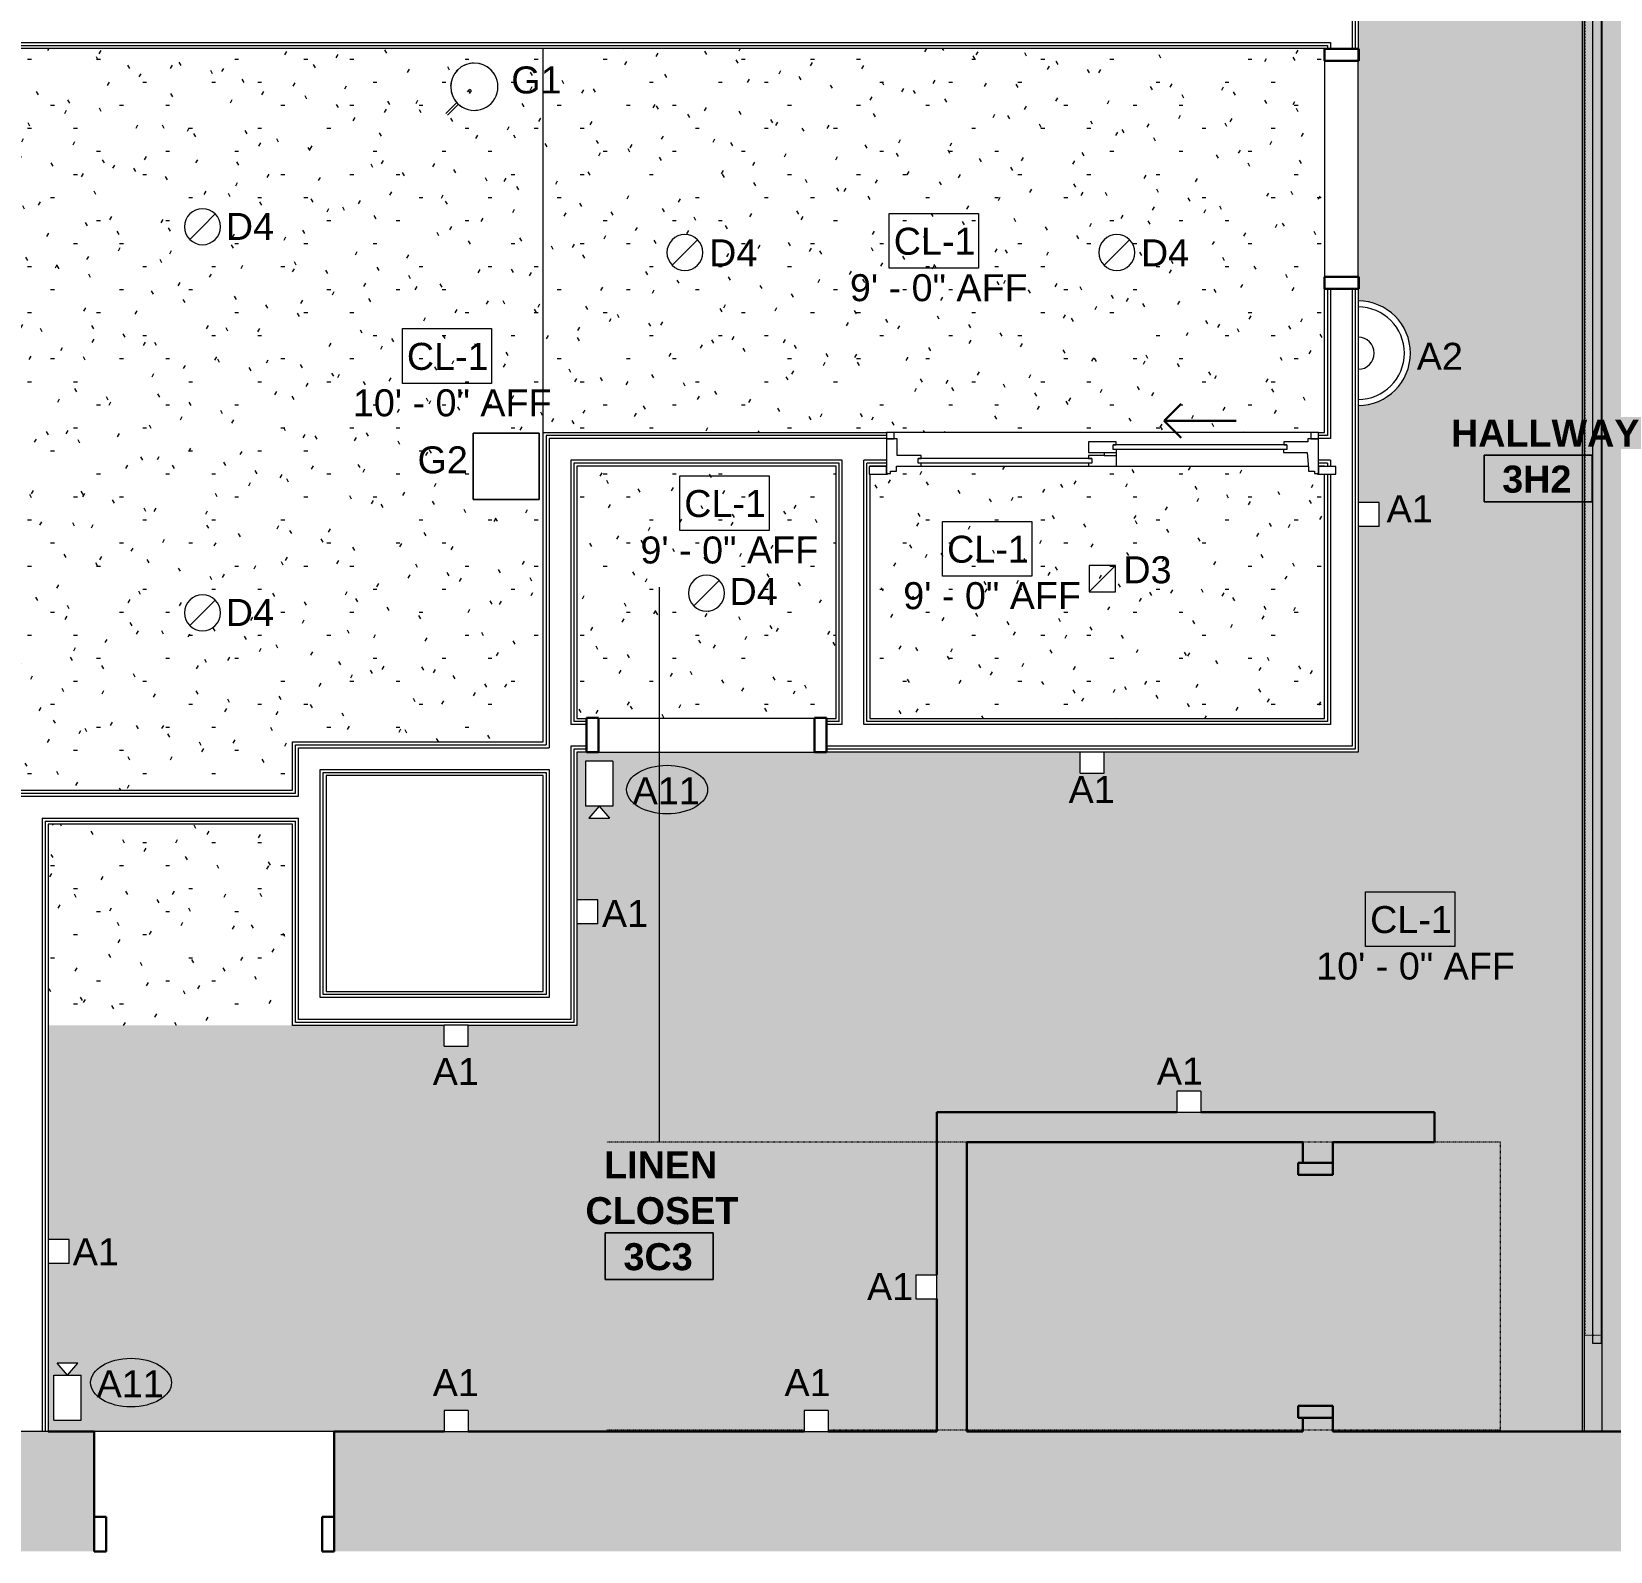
# Model space of a CAD drawing. Header units: inches. Extents: x -1176 to 1329, y -2524 to 978.
# Drawn here: x -871 to -607.8, y 16.3 to 269.6 of the extents above; entities that cross this region are included whole.
import ezdxf

# ---------------------------------------------------------------- set-up
doc = ezdxf.new("R2010")
doc.units = ezdxf.units.IN
doc.header["$MEASUREMENT"] = 0
doc.linetypes.add('Dash', pattern=[0.25, 0.125, -0.125])
doc.linetypes.add('Overhead 1_16_', pattern=[0.101562, 0.0625, -0.039062])
for name, color, linetype, lineweight in [('A-AREA-IDEN', 2, 'Continuous', 9), ('A-CLNG', 13, 'Continuous', 18), ('A-CLNG-IDEN', 151, 'Continuous', 9), ('A-CLNG-PATT', 13, 'Continuous', 18), ('A-DETL-GENF', 92, 'Continuous', 9), ('A-DOOR', 31, 'Continuous', 18), ('A-DOOR-FRAM', 31, 'Continuous', 30), ('A-DOOR-GLAZ', 31, 'Continuous', 9), ('A-DOOR-OPNG', 31, 'Continuous', 30), ('A-WALL', 113, 'Continuous', 18), ('A-WALL-PATT', 111, 'Continuous', 18), ('E-LITE-EQPM', 33, 'Continuous', 9), ('E-LITE-EQPM-HDLN', 30, 'Dash', 9), ('E-LITE-EQPM-IDEN', 33, 'Continuous', 9), ('I-WALL', 2, 'Continuous', 18), ('Q-SPCQ', 91, 'Continuous', 9), ('Q-SPCQ-IDEN', 132, 'Continuous', 9), ('S-STRS-MBND', 31, 'Continuous', 18)]:
    doc.layers.add(name, color=color, linetype=linetype, lineweight=lineweight)
doc.styles.add('Arial', font='arial.ttf', dxfattribs={"height": 4.5})
doc.styles.add('Swis721 Lt BT', font='swissl.ttf', dxfattribs={"height": 4.5})
doc.styles.add('Swis721 Lt BT_B', font='', dxfattribs={"height": 4.5})
doc.styles.get('Swis721 Lt BT_B').set_extended_font_data('Swis721 Lt BT', bold=True)
pattern_1 = [(0, (0, 0), (15.36, 3.84), [0.634, -10.886, 0.634, -10.886, -61.44]), (0, (0, 0), (15.36, 3.84), [-23.04, 0.634, -22.406, 0.634, -10.886, -26.88]), (0, (0, 0), (15.36, 3.84), [-57.6, 0.634, -7.046, 0.634, -18.566]), (120, (5.76, 1.92), (-11.005538, 11.38215), [0.634, -10.886, 0.634, -10.886, -61.44]), (120, (5.76, 1.92), (-11.005538, 11.38215), [-23.04, 0.634, -22.406, 0.634, -10.886, -26.88]), (120, (5.76, 1.92), (-11.005538, 11.38215), [-57.6, 0.634, -7.046, 0.634, -18.566]), (240, (7.68, 9.6), (-4.354462, -15.22215), [0.634, -10.886, 0.634, -10.886, -61.44]), (240, (7.68, 9.6), (-4.354462, -15.22215), [-23.04, 0.634, -22.406, 0.634, -10.886, -26.88]), (240, (7.68, 9.6), (-4.354462, -15.22215), [-57.6, 0.634, -7.046, 0.634, -18.566])]

# ---------------------------------------------------------------- blocks, each defined once
blk = doc.blocks.new('Single Flush - D13 3_ X 8_-8259286-3rd Floor RCP')
at = {"layer": 'A-DOOR-FRAM'}
for p, q in [((-20, -4.25), (-20, -10)), ((-20, -4.25), (-18, -4.25)), ((-18, -4.25), (-18, -10)), ((18.000004, -4.25), (18.000004, -10)), ((18.000004, -4.25), (20.000004, -4.25)), ((20.000004, -4.25), (20.000004, -10)), ((-20, -10), (-18, -10)), ((18.000004, -10), (20.000004, -10))]:
    blk.add_line(p, q, dxfattribs=at)
blk = doc.blocks.new('Single Flush - D2 3_2_5_ X 8_-8208712-3rd Floor RCP')
at = {"layer": 'A-DOOR-FRAM', "color": 8}
for p, q in [((-21.25, -3.25), (-21.25, 2.5)), ((-21.25, 2.5), (-19.25, 2.5)), ((-19.25, -3.25), (-19.25, 2.5)), ((19.250004, -3.25), (19.250004, 2.5)), ((19.250004, 2.5), (21.250004, 2.5)), ((21.250004, -3.25), (21.250004, 2.5)), ((-21.25, -3.25), (-19.25, -3.25)), ((19.250004, -3.25), (21.250004, -3.25))]:
    blk.add_line(p, q, dxfattribs=at)
blk = doc.blocks.new('Single Flush - D1 3_ X 8_-8249534-3rd Floor RCP')
at = {"layer": 'A-DOOR-FRAM'}
for p, q in [((-20, -2.9375), (-20, 2.8125)), ((-20, 2.8125), (-18, 2.8125)), ((-18, -2.9375), (-18, 2.8125)), ((18.000004, -2.9375), (18.000004, 2.8125)), ((18.000004, 2.8125), (20.000004, 2.8125)), ((20.000004, -2.9375), (20.000004, 2.8125)), ((-20, -2.9375), (-18, -2.9375)), ((18.000004, -2.9375), (20.000004, -2.9375))]:
    blk.add_line(p, q, dxfattribs=at)
blk = doc.blocks.new('Door-Sliding-JELD-WEN-2_Panel-Stationary_Active-Wide_Stile-EpicVue - D6 6_ X 8_-8222146-3rd Floor RCP')
at = {"layer": 'A-DETL-GENF'}
for p, q in [((-35.86, 4.12), (-38.91, 4.12)), ((-38.91, 4.12), (-38.91, 2.86)), ((-38.91, 2.86), (-36, 2.86)), ((-36, 2.86), (-36, 4.04)), ((-36, 4.04), (-35.86, 4.04)), ((-35.34, 4.01), (-36, 4.01)), ((-36, 4.01), (-36, -1.74)), ((-35.86, 4.04), (-35.86, 4.12)), ((-35.34, 3.61), (-35.34, 4.01)), ((-34.34, 3.61), (-35.34, 3.61)), ((-34.34, 3.12), (-34.34, 3.61)), ((-34.11, 0.52), (-34.34, 3.12)), ((2.32, 2.8), (-2.37, 2.8)), ((-2.37, 2.8), (-2.37, 0.96)), ((2.32, 2.29), (2.32, 2.8)), ((30.2, 2.8), (30.2, 2.29)), ((34.33, 2.8), (30.2, 2.8)), ((35.34, 3.61), (34.33, 3.61)), ((34.33, 3.61), (34.33, 2.8)), ((36, 4.01), (35.34, 4.01)), ((35.34, 4.01), (35.34, 3.61)), ((35.86, 4.12), (35.86, 4.04)), ((38.91, 4.12), (35.86, 4.12)), ((35.86, 4.04), (36, 4.04)), ((36, 4.04), (36, 2.86)), ((36, -1.74), (36, 4.01)), ((36, 2.86), (38.91, 2.86)), ((38.91, 2.86), (38.91, 4.12)), ((-30.21, 0.52), (-34.11, 0.52)), ((-30.75, -0.74), (-30.75, 0.01)), ((-30.75, 0.01), (-30.21, 0.01)), ((-30.21, 0.01), (-30.21, 0.52)), ((-2.37, 0.96), (-2.32, 0.96)), ((-0.28, 1.01), (-2.32, 1.01)), ((-2.32, 1.01), (-2.32, 0.96)), ((-2.32, 0.96), (-2.32, 0.01)), ((-0.28, 0.52), (-2.32, 0.52)), ((-2.32, 0.01), (-1.78, 0.01)), ((-1.78, 0.01), (-1.78, -0.74)), ((-0.28, 0.52), (-0.28, 1.01)), ((-0.28, 1.01), (2.31, 1.01)), ((2.31, 0.52), (-0.28, 0.52)), ((1.78, 1.54), (1.78, 2.29)), ((1.78, 2.29), (2.32, 2.29)), ((2.31, 1.54), (1.78, 1.54)), ((2.31, 1.01), (2.31, 1.54)), ((2.31, -1.27), (2.31, 0.52)), ((30.2, 2.29), (30.75, 2.29)), ((30.75, 1.54), (30.21, 1.54)), ((30.21, 1.54), (30.21, 1.01)), ((30.21, 1.01), (34.25, 1.01)), ((30.75, 2.29), (30.75, 1.54)), ((34.25, 1.01), (34.25, -1.74)), ((-36, -1.74), (-34.25, -1.74)), ((-34.25, -1.74), (-34.25, -1.27)), ((-34.25, -1.27), (-30.22, -1.27)), ((-30.22, -0.74), (-30.75, -0.74)), ((-30.22, -1.27), (-30.22, -0.74)), ((-1.78, -0.74), (-2.31, -0.74)), ((-2.31, -0.74), (-2.31, -1.27)), ((-2.31, -1.27), (2.31, -1.27)), ((34.25, -1.74), (36, -1.74))]:
    blk.add_line(p, q, dxfattribs=at)
at = {"layer": 'A-DOOR-FRAM', "lineweight": 9}
for p, q in [((-34.75, -1.74), (-36, -1.74)), ((-36, -1.74), (-36, -2.81)), ((-34.75, -2.81), (-34.75, -1.74)), ((34.75, -1.74), (34.75, -2.81)), ((36, -1.74), (34.75, -1.74)), ((36, -2.81), (36, -1.74)), ((-36, -2.81), (-34.75, -2.81)), ((34.75, -2.81), (36, -2.81))]:
    blk.add_line(p, q, dxfattribs=at)
at = {"layer": 'A-DOOR-GLAZ'}
for p, q in [((-30.75, 0.01), (-1.78, 0.01)), ((1.78, 2.29), (30.75, 2.29)), ((1.78, 1.54), (30.75, 1.54)), ((-30.75, -0.74), (-1.78, -0.74))]:
    blk.add_line(p, q, dxfattribs=at)
at = {"layer": 'A-DOOR-OPNG'}
for p, q in [((-13.1, -1.92), (-10.27, -4.75)), ((-10.27, -4.75), (-22.27, -4.75)), ((-13.1, -7.58), (-10.27, -4.75))]:
    blk.add_line(p, q, dxfattribs=at)
blk = doc.blocks.new('Sconce Light - Uplight - LIGHT W ROOM NUMBER-7126174-3rd Floor RCP')
at = {"layer": 'E-LITE-EQPM'}
blk.add_line((-8.71, 2.81), (8.71, 2.81), dxfattribs=at)
for radius, start in [(8.71, 360), (7.71, 0), (2.68, 0)]:
    blk.add_arc((0, 2.81), radius, start, 180, dxfattribs=at)
blk = doc.blocks.new('Lighting-Linear-Cove-Cooper-Ametrix-LC32-LED1 - Lighting-Linear-Cove-Cooper-Ametrix-LC32-LED 50_ 3_-7125023-3rd Floor RCP')
at = {"layer": 'E-LITE-EQPM'}
for p, q in [((-301.5, 0.16), (301.5, 0.16)), ((301.5, 0.16), (301.5, -1.37)), ((301.5, -1.37), (-301.5, -1.37))]:
    blk.add_line(p, q, dxfattribs=at)
at = {"layer": 'E-LITE-EQPM-HDLN'}
for p, q in [((300.21, 1.37), (-300.21, 1.37)), ((300.21, -1.37), (300.21, 1.37))]:
    blk.add_line(p, q, dxfattribs=at)
blk = doc.blocks.new('Sconce Light - Sphere - 100W - 277V-7960169-3rd Floor RCP')
at = {"layer": 'E-LITE-EQPM'}
for p, q in [((0, 6.3125), (-2, 6.3125)), ((-2, 6.3125), (-2, 2.8125)), ((2, 6.3125), (0, 6.3125)), ((2, 6.3125), (2, 2.8125)), ((-2, 2.8125), (0, 2.8125)), ((0, 2.8125), (2, 2.8125))]:
    blk.add_line(p, q, dxfattribs=at)
blk = doc.blocks.new('Sconce Light - Sphere - 100W - 277V-7960180-3rd Floor RCP')
at = {"layer": 'E-LITE-EQPM'}
for p, q in [((0, 6), (-2, 6)), ((-2, 6), (-2, 2.5)), ((2, 6), (0, 6)), ((2, 6), (2, 2.5)), ((-2, 2.5), (0, 2.5)), ((0, 2.5), (2, 2.5))]:
    blk.add_line(p, q, dxfattribs=at)
blk = doc.blocks.new('Sconce Light - Sphere - 100W - 277V-7960174-3rd Floor RCP')
at = {"layer": 'E-LITE-EQPM'}
for p, q in [((0, 13.5), (-2, 13.5)), ((-2, 13.5), (-2, 10)), ((2, 13.5), (0, 13.5)), ((2, 13.5), (2, 10)), ((-2, 10), (0, 10)), ((0, 10), (2, 10))]:
    blk.add_line(p, q, dxfattribs=at)
blk = doc.blocks.new('Lighting_Pendants_Elesi-Luce_Quid_02820 - Quid_02820-7182509-3rd Floor RCP')
at = {"layer": 'A-DETL-GENF'}
for p, q in [((5.51, 5.51), (-5.51, 5.51)), ((-5.51, 5.51), (-5.51, -5.51)), ((-5.51, -5.51), (-5.51, 5.51)), ((-5.51, 5.51), (5.51, 5.51)), ((5.51, -5.51), (5.51, 5.51)), ((5.51, 5.51), (5.51, -5.51)), ((-5.51, -5.51), (5.51, -5.51)), ((5.51, -5.51), (-5.51, -5.51))]:
    blk.add_line(p, q, dxfattribs=at)
blk = doc.blocks.new('L-Recessed Square Downlight - 4_-4552743-3rd Floor RCP')
at = {"layer": 'E-LITE-EQPM'}
for p, q in [((-2.1875, -2.1875), (-2.1875, 2.1875)), ((-2.1875, 2.1875), (2.1875, 2.1875)), ((-2.1875, 2.1875), (2.1875, -2.1875)), ((2.1875, 2.1875), (2.1875, -2.1875)), ((2.1875, -2.1875), (-2.1875, -2.1875))]:
    blk.add_line(p, q, dxfattribs=at)
blk = doc.blocks.new('L-Recessed Circular - Downlight - 6_-7313291-3rd Floor RCP')
at = {"layer": 'E-LITE-EQPM'}
for q in [(-2.12, -2.12), (2.12, 2.12)]:
    blk.add_line((0, 0), q, dxfattribs=at)
for start, end in [(360, 180), (180, 360)]:
    blk.add_arc((0, 0), 3, start, end, dxfattribs=at)
blk = doc.blocks.new('Lighting_Outside_Platek_flamingo-floor - 3050316_9W_LED_3000K_H1900mm_Floor-6784958-3rd Floor RCP')
at = {"layer": 'E-LITE-EQPM'}
for p, q in [((10, 0.18), (10.41, 0.18)), ((12.93, 0.18), (15.52, 0.18)), ((10.41, -0.21), (10, -0.21)), ((15.52, -0.21), (12.92, -0.21))]:
    blk.add_line(p, q, dxfattribs=at)
for centre, radius, start, end in [((9.02, 0), 3.94, 0, 180), ((9.02, -0.01), 3.94, 127.822, 131.3135), ((9.02, -0.01), 3.94, 108.8033, 111.9844), ((9.02, -0.01), 3.94, 68.0156, 71.1967), ((9.02, -0.01), 3.94, 48.6865, 52.178), ((9.02, 0), 3.94, 180, 0), ((9.02, -0.01), 3.94, 168.0937, 173.161), ((10, -0.01), 0.197, 0, 180), ((9.02, -0.01), 3.94, 6.839, 11.9063), ((9.02, -0.01), 3.94, 186.4519, 192.1397), ((9.02, -0.01), 3.94, 208.3017, 212.7015), ((10, -0.01), 0.197, 180, 360), ((9.02, -0.01), 3.94, 327.2985, 331.6983), ((9.02, -0.01), 3.94, 347.8603, 353.5481), ((9.02, -0.01), 3.94, 227.2675, 234.5311), ((9.02, -0.01), 3.94, 245.2753, 252.8493), ((9.02, -0.01), 3.94, 265.6002, 270), ((9.02, -0.01), 3.94, 270, 274.3998), ((9.02, -0.01), 3.94, 287.1507, 294.7247), ((9.02, -0.01), 3.94, 305.4689, 312.7325)]:
    blk.add_arc(centre, radius, start, end, dxfattribs=at)
blk = doc.blocks.new('Single Flush - D2 3_ X 8_-8252906-3rd Floor RCP')
at = {"layer": 'A-DOOR-FRAM'}
for p, q in [((-20, -2.9375), (-20, 2.8125)), ((-20, 2.8125), (-18, 2.8125)), ((-18, -2.9375), (-18, 2.8125)), ((18.000004, -2.9375), (18.000004, 2.8125)), ((18.000004, 2.8125), (20.000004, 2.8125)), ((20.000004, -2.9375), (20.000004, 2.8125)), ((-20, -2.9375), (-18, -2.9375)), ((18.000004, -2.9375), (20.000004, -2.9375))]:
    blk.add_line(p, q, dxfattribs=at)
blk = doc.blocks.new('Security_Camera_-_Dome_6414 - 8_-0_ AFF-7476807-3rd Floor RCP')
at = {"layer": 'Q-SPCQ'}
for p, q in [((-2.27, 3.14), (2.27, 3.14)), ((-2.27, -4.36), (-2.27, 3.14)), ((1.71, 5.14), (-1.71, 5.14)), ((0, 3.14), (-1.71, 5.14)), ((0, 3.14), (1.71, 5.14)), ((2.27, -4.36), (2.27, 3.14)), ((-2.27, -4.36), (2.27, -4.36))]:
    blk.add_line(p, q, dxfattribs=at)
blk = doc.blocks.new('Appliance_Specialty Equipment Tag - Standard-3515593-3rd Floor RCP')
at = {"layer": 'Q-SPCQ-IDEN'}
blk.add_ellipse((-0.0499, 0.0037), major_axis=(-0.1406, 0), ratio=0.600473, dxfattribs=at)
blk = doc.blocks.new('Room Tag - Room Name and Number-3379422-3rd Floor RCP')
at = {"layer": 'A-AREA-IDEN'}
for p, q in [((-0.1881, -0.1636), (-0.1881, -0.0018)), ((-0.1881, -0.0018), (0.1869, -0.0018)), ((0.1869, -0.0018), (-0.1881, -0.0018)), ((-0.1881, -0.0018), (-0.1881, -0.1636)), ((0.1869, -0.0018), (0.1869, -0.1636)), ((0.1869, -0.1636), (0.1869, -0.0018)), ((0.1869, -0.1636), (-0.1881, -0.1636)), ((-0.1881, -0.1636), (0.1869, -0.1636))]:
    blk.add_line(p, q, dxfattribs=at)

msp = doc.modelspace()

# ---------------------------------------------------------------- hatches: boundary and pattern name
at = {"layer": 'A-CLNG-PATT'}
h = msp.add_hatch(dxfattribs=at)
h.set_pattern_fill('FP_1', color=256, style=0, pattern_type=2)
h.set_pattern_definition(pattern_1)
h.paths.add_polyline_path([(-601.07, 36.25), (-601.07, 44.47), (-590.07, 44.47), (-590.07, 96.52), (-593.57, 96.52), (-593.57, 100.52), (-590.07, 100.52), (-590.07, 156.52), (-593.57, 156.52), (-593.57, 160.52), (-590.07, 160.52), (-590.07, 216.52), (-593.57, 216.52), (-593.57, 220.52), (-590.07, 220.52), (-590.07, 250.97), (-592.01, 251.18), (-593.85, 251.83), (-595.5, 252.87), (-596.88, 254.24), (-597.92, 255.9), (-598.56, 257.74), (-598.78, 259.67), (-598.56, 261.61), (-597.92, 263.45), (-596.88, 265.1), (-595.5, 266.48), (-593.85, 267.52), (-592.01, 268.17), (-590.07, 268.38), (-590.07, 366.76), (-592.01, 366.98), (-593.85, 367.62), (-595.5, 368.66), (-596.88, 370.04), (-597.92, 371.69), (-598.56, 373.53), (-598.78, 375.47), (-598.56, 377.41), (-597.92, 379.25), (-596.88, 380.9), (-595.5, 382.28), (-593.85, 383.31), (-592.01, 383.96), (-590.07, 384.18), (-590.07, 422.18), (-593.57, 422.18), (-593.57, 426.18), (-590.07, 426.18), (-590.07, 482.18), (-593.57, 482.18), (-593.57, 486.18), (-590.07, 486.18), (-590.07, 542.18), (-593.57, 542.18), (-593.57, 546.18), (-590.07, 546.18), (-590.07, 653.9), (-609.11, 653.9), (-609.11, 36.25)], flags=0)
h.paths.add_polyline_path([(-612.11, 36.25), (-612.11, 653.9), (-632.11, 653.9), (-632.33, 651.96), (-632.97, 650.12), (-634.01, 648.47), (-635.39, 647.09), (-637.04, 646.05), (-638.88, 645.41), (-640.82, 645.19), (-642.76, 645.41), (-644.6, 646.05), (-646.25, 647.09), (-647.63, 648.47), (-648.67, 650.12), (-649.31, 651.96), (-649.53, 653.9), (-649.82, 653.9), (-649.82, 604.84), (-646.32, 604.84), (-646.32, 600.84), (-649.82, 600.84), (-649.82, 544.84), (-646.32, 544.84), (-646.32, 540.84), (-649.82, 540.84), (-649.82, 514.52), (-647.88, 514.3), (-646.04, 513.66), (-644.39, 512.62), (-643.01, 511.24), (-641.97, 509.59), (-641.33, 507.75), (-641.11, 505.81), (-641.36, 503.8), (-641.97, 502.03), (-643.01, 500.38), (-644.39, 499), (-646.04, 497.96), (-647.88, 497.32), (-649.82, 497.1), (-649.82, 384.73), (-646.32, 384.73), (-646.32, 380.73), (-649.82, 380.73), (-649.82, 377.56), (-649.75, 377.56), (-649.75, 371.94), (-649.82, 371.94), (-649.82, 334.52), (-647.88, 334.3), (-646.04, 333.66), (-644.39, 332.62), (-643.01, 331.24), (-641.97, 329.59), (-641.33, 327.75), (-641.11, 325.81), (-641.33, 323.87), (-641.97, 322.03), (-643.01, 320.38), (-644.39, 319), (-646.04, 317.96), (-647.88, 317.32), (-649.82, 317.1), (-649.82, 224.67), (-647.88, 224.45), (-646.04, 223.81), (-644.39, 222.77), (-643.01, 221.39), (-641.97, 219.74), (-641.33, 217.9), (-641.11, 215.96), (-641.33, 214.02), (-641.97, 212.18), (-643.01, 210.53), (-644.39, 209.15), (-646.04, 208.11), (-647.88, 207.47), (-649.82, 207.25), (-649.82, 191.07), (-646.32, 191.07), (-646.32, 187.07), (-649.82, 187.07), (-649.82, 149.44), (-692.14, 149.44), (-692.14, 145.94), (-696.14, 145.94), (-696.14, 149.44), (-780.06, 149.44), (-780.06, 124.88), (-776.56, 124.88), (-776.56, 120.88), (-780.06, 120.88), (-780.06, 103.93), (-798.18, 103.93), (-798.18, 100.43), (-802.18, 100.43), (-802.18, 103.93), (-868.25, 103.93), (-868.25, 68.25), (-864.75, 68.25), (-864.75, 64.25), (-868.25, 64.25), (-868.25, 36.25), (-802.18, 36.25), (-802.18, 39.75), (-798.18, 39.75), (-798.18, 36.25), (-742.18, 36.25), (-742.18, 39.75), (-738.18, 39.75), (-738.18, 36.25), (-720.06, 36.25), (-720.06, 58.36), (-723.56, 58.36), (-723.56, 62.36), (-720.06, 62.36), (-720.06, 89.47), (-680.06, 89.47), (-680.06, 92.97), (-676.06, 92.97), (-676.06, 89.47), (-637.06, 89.47), (-637.06, 84.47), (-654.06, 84.47), (-654.06, 81), (-659.06, 81), (-659.06, 84.47), (-715.06, 84.47), (-715.06, 36.25), (-659.06, 36.25), (-659.06, 38.5), (-654.06, 38.5), (-654.06, 36.25)], flags=0)
h.paths.add_polyline_path([(-862.79, 38.18), (-867.2, 38.18), (-867.2, 45.55), (-862.79, 45.55), (-862.79, 40.44)], flags=0)
h.paths.add_polyline_path([(-865.01, 45.72), (-866.57, 47.54), (-863.45, 47.54), (-864.75, 46.03)], flags=0)
h.paths.add_polyline_path([(-596.28, 46.18), (-596.28, 53.55), (-591.86, 53.55), (-591.86, 46.18)], flags=0)
h.paths.add_polyline_path([(-594.09, 53.72), (-595.64, 55.54), (-592.53, 55.54)], flags=0)
h.paths.add_polyline_path([(-774.8, 138.54), (-777.92, 138.54), (-776.36, 140.36)], flags=0)
h.paths.add_polyline_path([(-778.58, 140.53), (-778.58, 147.9), (-774.17, 147.9), (-774.17, 140.53), (-777.92, 140.53)], flags=0)
h.paths.add_polyline_path([(-648.36, 634.71), (-646.81, 636.52), (-645.25, 634.71)], flags=0)
h.paths.add_polyline_path([(-648.36, 636.69), (-649.03, 636.69), (-649.03, 644.07), (-644.61, 644.07), (-644.61, 636.69), (-645.25, 636.69)], flags=0)
h = msp.add_hatch(dxfattribs=at)
h.set_pattern_fill('FP_1', color=256, style=0, pattern_type=2)
h.set_pattern_definition(pattern_1)
h.paths.add_polyline_path([(-612.39, 36.25), (-609.11, 36.25), (-609.11, 653.9), (-612.39, 653.9), (-612.39, 66.23)], flags=0)
h = msp.add_hatch(dxfattribs=at)
h.set_pattern_fill('FP_1', color=256, style=0, pattern_type=2)
h.set_pattern_definition(pattern_1)
h.paths.add_polyline_path([(-861.53, 103.93), (-827.5, 103.93), (-827.5, 137.49), (-868.25, 137.49), (-868.25, 103.93)], flags=0)
h.paths.add_polyline_path([(-861.53, 143.12), (-827.5, 143.12), (-827.5, 151.18), (-785.69, 151.18), (-785.69, 266.75), (-884.56, 266.75), (-884.56, 263.25), (-888.56, 263.25), (-888.56, 266.75), (-990.06, 266.75), (-990.06, 263.25), (-994.06, 263.25), (-994.06, 266.75), (-1004.06, 266.75), (-1004.06, 266.12), (-1015.06, 266.12), (-1015.06, 208.87), (-1004.06, 208.87), (-1004.06, 143.12), (-868.25, 143.12)], flags=0)
h.paths.add_polyline_path([(-957.3, 169.7), (-958.08, 169.81), (-958.8, 170.11), (-959.42, 170.58), (-959.9, 171.2), (-960.2, 171.93), (-960.3, 172.7), (-960.2, 173.48), (-959.9, 174.2), (-959.42, 174.82), (-958.8, 175.3), (-958.08, 175.6), (-957.3, 175.7), (-956.53, 175.6), (-955.8, 175.3), (-955.18, 174.82), (-954.7, 174.2), (-954.4, 173.48), (-954.3, 172.7), (-954.4, 171.93), (-954.7, 171.2), (-955.18, 170.58), (-955.8, 170.11), (-956.53, 169.81)], flags=0)
h.paths.add_polyline_path([(-842.5, 169.7), (-843.27, 169.81), (-844, 170.11), (-844.62, 170.58), (-845.09, 171.2), (-845.39, 171.93), (-845.5, 172.7), (-845.39, 173.48), (-845.09, 174.2), (-844.62, 174.82), (-844, 175.3), (-843.27, 175.6), (-842.5, 175.7), (-841.72, 175.6), (-841, 175.3), (-840.38, 174.82), (-839.9, 174.2), (-839.6, 173.48), (-839.5, 172.7), (-839.6, 171.93), (-839.9, 171.2), (-840.38, 170.58), (-841, 170.11), (-841.72, 169.81)], flags=0)
h.paths.add_polyline_path([(-900.37, 182.85), (-901.08, 183.08), (-901.52, 183.68), (-901.52, 184.43), (-901.08, 185.03), (-900.87, 185.1), (-900.87, 201.07), (-908.48, 187.9), (-908.33, 187.73), (-908.27, 186.96), (-908.63, 186.35), (-909.31, 186.04), (-910.04, 186.2), (-910.54, 186.75), (-910.6, 187.52), (-910.24, 188.14), (-909.56, 188.44), (-909.35, 188.4), (-901.74, 201.57), (-915.57, 193.59), (-915.53, 193.37), (-915.83, 192.69), (-916.48, 192.32), (-917.22, 192.39), (-917.78, 192.89), (-917.93, 193.62), (-917.63, 194.3), (-916.98, 194.68), (-916.24, 194.6), (-916.07, 194.45), (-902.24, 202.44), (-917.45, 202.44), (-917.52, 202.23), (-918.13, 201.79), (-918.87, 201.79), (-919.48, 202.23), (-919.71, 202.94), (-919.48, 203.65), (-918.87, 204.09), (-918.12, 204.09), (-917.52, 203.65), (-917.45, 203.44), (-902.24, 203.44), (-916.09, 211.41), (-916.24, 211.28), (-917.01, 211.22), (-917.63, 211.57), (-917.93, 212.26), (-917.78, 212.99), (-917.22, 213.49), (-916.45, 213.55), (-915.83, 213.19), (-915.53, 212.51), (-915.57, 212.29), (-901.74, 204.31), (-909.35, 217.48), (-909.56, 217.44), (-910.24, 217.74), (-910.62, 218.38), (-910.54, 219.13), (-910.04, 219.68), (-909.31, 219.84), (-908.63, 219.53), (-908.26, 218.89), (-908.33, 218.14), (-908.48, 217.98), (-900.87, 204.81), (-900.87, 220.78), (-901.08, 220.85), (-901.52, 221.45), (-901.52, 222.2), (-901.08, 222.8), (-900.37, 223.03), (-899.66, 222.8), (-899.23, 222.2), (-899.23, 221.45), (-899.66, 220.85), (-899.87, 220.78), (-899.87, 204.81), (-892.27, 217.98), (-892.41, 218.14), (-892.48, 218.92), (-892.12, 219.53), (-891.44, 219.84), (-890.71, 219.68), (-890.21, 219.13), (-890.15, 218.36), (-890.5, 217.74), (-891.19, 217.44), (-891.4, 217.48), (-899.01, 204.31), (-885.17, 212.29), (-885.22, 212.51), (-884.92, 213.19), (-884.27, 213.56), (-883.53, 213.49), (-882.97, 212.99), (-882.82, 212.26), (-883.12, 211.57), (-883.77, 211.2), (-884.51, 211.28), (-884.67, 211.43), (-898.48, 203.44), (-883.29, 203.44), (-883.23, 203.65), (-882.62, 204.09), (-881.87, 204.09), (-881.27, 203.65), (-881.04, 202.94), (-881.27, 202.23), (-881.88, 201.79), (-882.62, 201.79), (-883.23, 202.23), (-883.29, 202.44), (-898.48, 202.43), (-884.66, 194.46), (-884.51, 194.6), (-883.74, 194.66), (-883.12, 194.3), (-882.82, 193.62), (-882.97, 192.89), (-883.53, 192.39), (-884.3, 192.33), (-884.92, 192.69), (-885.22, 193.37), (-885.17, 193.59), (-899.01, 201.57), (-891.4, 188.4), (-891.19, 188.44), (-890.5, 188.14), (-890.13, 187.49), (-890.21, 186.75), (-890.71, 186.2), (-891.44, 186.04), (-892.12, 186.35), (-892.49, 186.99), (-892.41, 187.73), (-892.27, 187.9), (-899.87, 201.07), (-899.87, 185.1), (-899.66, 185.03), (-899.23, 184.43), (-899.23, 183.68), (-899.66, 183.08), (-900.24, 182.89)], flags=0)
h.paths.add_polyline_path([(-786.36, 191.6), (-797.38, 191.6), (-797.38, 202.63), (-786.36, 202.63), (-786.36, 197.11)], flags=0)
h.paths.add_polyline_path([(-957.3, 234.04), (-958.08, 234.15), (-958.8, 234.44), (-959.42, 234.92), (-959.9, 235.54), (-960.2, 236.27), (-960.3, 237.04), (-960.2, 237.82), (-959.9, 238.54), (-959.42, 239.16), (-958.8, 239.64), (-958.08, 239.94), (-957.3, 240.04), (-956.53, 239.94), (-955.8, 239.64), (-955.18, 239.16), (-954.7, 238.54), (-954.4, 237.82), (-954.3, 237.04), (-954.4, 236.27), (-954.7, 235.54), (-955.18, 234.92), (-955.8, 234.44), (-956.53, 234.15)], flags=0)
h.paths.add_polyline_path([(-842.5, 234.04), (-843.27, 234.15), (-844, 234.44), (-844.62, 234.92), (-845.09, 235.54), (-845.39, 236.27), (-845.5, 237.04), (-845.39, 237.82), (-845.09, 238.54), (-844.62, 239.16), (-844, 239.64), (-843.27, 239.94), (-842.5, 240.04), (-841.72, 239.94), (-841, 239.64), (-840.38, 239.16), (-839.9, 238.54), (-839.6, 237.82), (-839.5, 237.04), (-839.6, 236.27), (-839.9, 235.54), (-840.38, 234.92), (-841, 234.44), (-841.72, 234.15)], flags=0)
h.paths.add_polyline_path([(-801.46, 255.9), (-801.56, 255.93), (-801.63, 256), (-801.66, 256.1), (-801.63, 256.2), (-801.6, 256.24), (-800.09, 257.76), (-800.26, 257.98), (-800.41, 258.13), (-800.47, 258.26), (-800.58, 258.41), (-800.99, 259.43), (-801.03, 259.74), (-801.1, 260.42), (-801.09, 260.54), (-801.1, 260.73), (-801.02, 261.03), (-800.94, 261.47), (-800.83, 261.74), (-800.75, 262.05), (-800.64, 262.21), (-800.55, 262.38), (-799.96, 263.17), (-799.72, 263.34), (-799.14, 263.78), (-799, 263.84), (-798.85, 263.95), (-798.53, 264.04), (-798.19, 264.18), (-797.82, 264.23), (-797.52, 264.31), (-797.34, 264.29), (-797.13, 264.31), (-796.16, 264.19), (-796.06, 264.14), (-795.2, 263.78), (-795.06, 263.67), (-794.92, 263.61), (-794.75, 263.44), (-794.39, 263.16), (-793.99, 262.68), (-793.93, 262.59), (-793.87, 262.49), (-793.75, 262.3), (-793.37, 261.39), (-793.24, 260.37), (-793.37, 259.36), (-793.76, 258.41), (-794.4, 257.58), (-795.2, 256.96), (-796.15, 256.57), (-797.17, 256.44), (-798.21, 256.58), (-799.14, 256.96), (-799.32, 257.1), (-799.44, 257.16), (-799.59, 257.31), (-799.81, 257.48), (-801.36, 255.93), (-801.41, 255.91)], flags=0)
h = msp.add_hatch(dxfattribs=at)
h.set_pattern_fill('FP_1', color=256, style=0, pattern_type=2)
h.set_pattern_definition(pattern_1)
h.paths.add_polyline_path([(-785.19, 202.74), (-655.45, 202.74), (-655.45, 266.75), (-785.69, 266.75), (-785.69, 202.74)], flags=0)
h.paths.add_polyline_path([(-762.06, 229.74), (-762.84, 229.84), (-763.56, 230.14), (-764.18, 230.62), (-764.66, 231.24), (-764.96, 231.96), (-765.06, 232.74), (-764.96, 233.52), (-764.66, 234.24), (-764.18, 234.86), (-763.56, 235.34), (-762.84, 235.64), (-762.06, 235.74), (-761.29, 235.64), (-760.56, 235.34), (-759.94, 234.86), (-759.46, 234.24), (-759.16, 233.52), (-759.06, 232.74), (-759.16, 231.96), (-759.46, 231.24), (-759.94, 230.62), (-760.56, 230.14), (-761.29, 229.84)], flags=0)
h.paths.add_polyline_path([(-690.06, 229.74), (-690.84, 229.84), (-691.56, 230.14), (-692.18, 230.62), (-692.66, 231.24), (-692.96, 231.96), (-693.06, 232.74), (-692.96, 233.52), (-692.66, 234.24), (-692.18, 234.86), (-691.56, 235.34), (-690.84, 235.64), (-690.06, 235.74), (-689.29, 235.64), (-688.56, 235.34), (-687.94, 234.86), (-687.46, 234.24), (-687.16, 233.52), (-687.06, 232.74), (-687.16, 231.96), (-687.46, 231.24), (-687.94, 230.62), (-688.56, 230.14), (-689.29, 229.84)], flags=0)
h = msp.add_hatch(dxfattribs=at)
h.set_pattern_fill('FP_1', color=256, style=0, pattern_type=2)
h.set_pattern_definition(pattern_1)
h.paths.add_polyline_path([(-655.45, 155.07), (-655.45, 195.81), (-656.59, 195.81), (-656.59, 195.89), (-656.45, 195.89), (-656.45, 195.92), (-657.11, 195.92), (-657.11, 196.32), (-658.11, 196.32), (-658.11, 196.8), (-658.14, 197.11), (-726.78, 197.11), (-726.78, 196.31), (-727.78, 196.31), (-727.78, 195.92), (-728.45, 195.92), (-728.45, 195.89), (-728.3, 195.89), (-728.3, 195.81), (-731.25, 195.81), (-731.25, 155.07), (-679.63, 155.07)], flags=0)
h.paths.add_polyline_path([(-738.47, 155.07), (-736.87, 155.07), (-736.87, 197.11), (-780.06, 197.11), (-780.06, 155.07), (-770.58, 155.07)], flags=0)
h.paths.add_polyline_path([(-758.47, 172.97), (-759.24, 173.07), (-759.97, 173.37), (-760.59, 173.84), (-761.07, 174.47), (-761.37, 175.19), (-761.47, 175.97), (-761.37, 176.74), (-761.07, 177.47), (-760.59, 178.09), (-759.97, 178.56), (-759.24, 178.86), (-758.47, 178.97), (-757.69, 178.86), (-756.97, 178.56), (-756.35, 178.09), (-755.87, 177.47), (-755.57, 176.74), (-755.47, 175.97), (-755.57, 175.19), (-755.87, 174.47), (-756.35, 173.84), (-756.97, 173.37), (-757.69, 173.07)], flags=0)
h.paths.add_polyline_path([(-655.45, 197.07), (-655.45, 197.11), (-656.45, 197.11), (-656.45, 197.07), (-655.68, 197.07)], flags=0)
h.paths.add_polyline_path([(-731.2, 197.07), (-728.45, 197.07), (-728.45, 197.11), (-731.25, 197.11), (-731.25, 197.07)], flags=0)
at = {"layer": 'A-WALL-PATT', "lineweight": 9}
for points in [[(-715.06, 36.25), (-715.06, 89.47), (-720.06, 89.47), (-720.06, 36.25)], [(-637.06, 84.47), (-637.06, 89.47), (-715.06, 89.47), (-715.06, 84.47), (-654.06, 84.47)]]:
    msp.add_hatch(color=7, dxfattribs=at).paths.add_polyline_path(points, flags=0)
h = msp.add_hatch(color=7, dxfattribs=at)
h.paths.add_polyline_path([(-659.06, 36.25), (-654.06, 36.25), (-654.06, 38.5), (-659.06, 38.5)], flags=0)
h.paths.add_polyline_path([(-654.06, 81), (-654.06, 84.47), (-659.06, 84.47), (-659.06, 81)], flags=0)
h = msp.add_hatch(color=7, dxfattribs=at)
h.paths.add_polyline_path([(-590.07, 16.25), (-590.07, 36.25), (-820.56, 36.25), (-820.56, 16.25), (-679.63, 16.25)], flags=0)
h.paths.add_polyline_path([(-861.53, 16.25), (-860.56, 16.25), (-860.56, 36.25), (-1015.06, 36.25), (-1015.06, 16.25), (-906.29, 16.25)], flags=0)

# ---------------------------------------------------------------- linework, layer by layer
at = {"layer": 'A-AREA-IDEN'}
msp.add_line((-766.34, 176.96), (-766.34, 84.55), dxfattribs=at)
at = {"layer": 'A-CLNG'}
for p, q in [((-612.39, 36.25), (-612.39, 653.9)), ((-612.11, 653.9), (-612.11, 36.25)), ((-609.11, 36.25), (-609.11, 653.9)), ((-785.69, 202.74), (-785.69, 266.75)), ((-738.47, 155.07), (-778.47, 155.07)), ((-778.47, 149.44), (-738.47, 149.44)), ((-820.56, 36.25), (-860.56, 36.25))]:
    msp.add_line(p, q, dxfattribs=at)
for centre, start, end in [((-842.5, 237.04), 0, 180), ((-842.5, 237.04), 180, 0), ((-762.06, 232.74), 0, 180), ((-690.06, 232.74), 0, 180), ((-762.06, 232.74), 180, 0), ((-690.06, 232.74), 180, 0), ((-758.47, 175.97), 360, 180), ((-842.5, 172.7), 360, 180), ((-758.47, 175.97), 180, 360), ((-842.5, 172.7), 180, 360)]:
    msp.add_arc(centre, 3, start, end, dxfattribs=at)
at = {"layer": 'A-CLNG-IDEN', "flags": 128}
for points in [[(-727.99, 239.24), (-713.11, 239.24), (-713.11, 230.11), (-727.99, 230.11)], [(-809.17, 220.05), (-794.29, 220.05), (-794.29, 210.92), (-809.17, 210.92)], [(-762.92, 195.53), (-748.04, 195.53), (-748.04, 186.39), (-762.92, 186.39)], [(-719.1, 187.92), (-704.22, 187.92), (-704.22, 178.78), (-719.1, 178.78)], [(-648.57, 126.19), (-633.69, 126.19), (-633.69, 117.05), (-648.57, 117.05)]]:
    msp.add_lwpolyline(points, close=True, dxfattribs=at)
at = {"layer": 'A-WALL'}
for p, q in [((-650.82, 272.47), (-650.82, 266.69)), ((-650.32, 272.47), (-650.32, 266.69)), ((-1004.06, 267.75), (-654.45, 267.75)), ((-1004.06, 267.25), (-654.95, 267.25)), ((-654.95, 267.25), (-654.95, 266.69)), ((-654.45, 267.75), (-654.45, 266.69)), ((-654.95, 226.69), (-654.95, 202.24)), ((-654.45, 226.69), (-654.45, 201.74)), ((-650.82, 226.69), (-650.82, 150.44)), ((-650.32, 226.69), (-650.32, 149.94)), ((-728.45, 202.24), (-785.19, 202.24)), ((-785.19, 202.24), (-785.19, 150.68)), ((-728.45, 201.74), (-784.69, 201.74)), ((-784.69, 201.74), (-784.69, 150.18)), ((-654.95, 202.24), (-656.45, 202.24)), ((-654.45, 201.74), (-656.45, 201.74)), ((-735.87, 198.11), (-781.06, 198.11)), ((-781.06, 198.11), (-781.06, 154.07)), ((-736.37, 197.61), (-780.56, 197.61)), ((-780.56, 197.61), (-780.56, 154.57)), ((-736.37, 154.57), (-736.37, 197.61)), ((-735.87, 154.07), (-735.87, 198.11)), ((-728.45, 198.11), (-732.25, 198.11)), ((-732.25, 154.07), (-732.25, 198.11)), ((-728.45, 197.61), (-731.75, 197.61)), ((-731.75, 154.57), (-731.75, 197.61)), ((-654.45, 198.11), (-656.45, 198.11)), ((-654.95, 197.61), (-656.45, 197.61)), ((-654.95, 197.61), (-654.95, 197.07)), ((-654.45, 198.11), (-654.45, 197.07)), ((-654.95, 195.81), (-654.95, 154.57)), ((-654.45, 195.81), (-654.45, 154.07)), ((-785.69, 151.18), (-785.69, 154.57)), ((-778.47, 154.07), (-781.06, 154.07)), ((-778.47, 154.57), (-780.56, 154.57)), ((-736.37, 154.57), (-738.47, 154.57)), ((-735.87, 154.07), (-738.47, 154.07)), ((-654.45, 154.07), (-732.25, 154.07)), ((-654.95, 154.57), (-731.75, 154.57)), ((-827, 142.62), (-827, 150.68)), ((-827, 150.68), (-785.19, 150.68)), ((-826.5, 142.12), (-826.5, 150.18)), ((-826.5, 150.18), (-784.69, 150.18)), ((-778.47, 150.44), (-781.06, 150.44)), ((-781.06, 150.44), (-781.06, 104.93)), ((-650.82, 150.44), (-738.47, 150.44)), ((-778.47, 149.94), (-780.56, 149.94)), ((-780.56, 149.94), (-780.56, 104.43)), ((-650.32, 149.94), (-738.47, 149.94)), ((-822.87, 108.56), (-822.87, 146.56)), ((-822.87, 146.56), (-784.69, 146.56)), ((-822.37, 109.06), (-822.37, 146.06)), ((-822.37, 146.06), (-785.19, 146.06)), ((-785.19, 146.06), (-785.19, 109.06)), ((-784.69, 146.56), (-784.69, 108.56)), ((-877.06, 142.62), (-827, 142.62)), ((-877.06, 142.12), (-826.5, 142.12)), ((-869.25, 138.49), (-869.25, 36.25)), ((-869.25, 138.49), (-826.5, 138.49)), ((-868.75, 137.99), (-868.75, 36.25)), ((-868.75, 137.99), (-827, 137.99)), ((-827, 104.43), (-827, 137.99)), ((-826.5, 104.93), (-826.5, 138.49)), ((-784.69, 108.56), (-822.87, 108.56)), ((-785.19, 109.06), (-822.37, 109.06)), ((-780.56, 104.43), (-827, 104.43)), ((-781.06, 104.93), (-826.5, 104.93)), ((-868.25, 36.25), (-873.87, 36.25))]:
    msp.add_line(p, q, dxfattribs=at)
at = {"layer": 'A-WALL', "color": 8, "lineweight": 30}
for p, q in [((-868.25, 36.25), (-860.56, 36.25)), ((-860.56, 36.25), (-860.56, 16.25)), ((-820.56, 36.25), (-802.18, 36.25)), ((-820.56, 16.25), (-820.56, 36.25)), ((-798.18, 36.25), (-742.18, 36.25)), ((-738.18, 36.25), (-720.06, 36.25)), ((-715.06, 36.25), (-659.06, 36.25)), ((-654.06, 36.25), (-601.07, 36.25))]:
    msp.add_line(p, q, dxfattribs=at)
at = {"layer": 'I-WALL'}
for p, q in [((-649.82, 272.47), (-649.82, 266.69)), ((-655.45, 266.75), (-884.56, 266.75)), ((-655.45, 266.69), (-655.45, 266.75)), ((-649.82, 266.69), (-655.45, 266.69)), ((-655.45, 202.74), (-655.45, 226.69)), ((-655.45, 226.69), (-649.82, 226.69)), ((-649.82, 226.69), (-649.82, 224.67)), ((-649.82, 207.25), (-649.82, 191.07)), ((-785.69, 202.74), (-728.45, 202.74)), ((-785.69, 154.57), (-785.69, 202.74)), ((-656.45, 202.74), (-655.45, 202.74)), ((-736.87, 197.11), (-780.06, 197.11)), ((-780.06, 197.11), (-780.06, 155.07)), ((-736.87, 155.07), (-736.87, 197.11)), ((-728.45, 197.11), (-731.25, 197.11)), ((-731.25, 197.11), (-731.25, 197.07)), ((-731.25, 195.81), (-731.25, 155.07)), ((-655.45, 197.11), (-656.45, 197.11)), ((-655.45, 197.07), (-655.45, 197.11)), ((-655.45, 155.07), (-655.45, 195.81)), ((-649.82, 187.07), (-649.82, 149.44)), ((-780.06, 155.07), (-778.47, 155.07)), ((-778.47, 155.07), (-778.47, 149.44)), ((-738.47, 155.07), (-736.87, 155.07)), ((-738.47, 149.44), (-738.47, 155.07)), ((-731.25, 155.07), (-655.45, 155.07)), ((-827.5, 143.12), (-827.5, 151.18)), ((-827.5, 151.18), (-785.69, 151.18)), ((-778.47, 149.44), (-780.06, 149.44)), ((-780.06, 149.44), (-780.06, 124.88)), ((-696.14, 149.44), (-738.47, 149.44)), ((-649.82, 149.44), (-692.14, 149.44)), ((-821.87, 145.56), (-821.87, 109.56)), ((-785.69, 145.56), (-821.87, 145.56)), ((-785.69, 109.56), (-785.69, 145.56)), ((-877.06, 143.12), (-827.5, 143.12)), ((-868.25, 137.49), (-868.25, 68.25)), ((-827.5, 137.49), (-868.25, 137.49)), ((-827.5, 103.93), (-827.5, 137.49)), ((-780.06, 120.88), (-780.06, 103.93)), ((-821.87, 109.56), (-785.69, 109.56)), ((-802.18, 103.93), (-827.5, 103.93)), ((-780.06, 103.93), (-798.18, 103.93)), ((-868.25, 64.25), (-868.25, 36.25))]:
    msp.add_line(p, q, dxfattribs=at)
at = {"layer": 'I-WALL', "lineweight": 9}
for p, q in [((-655.45, 266.69), (-655.45, 226.69)), ((-649.82, 226.69), (-649.82, 266.69)), ((-657.7, 202.74), (-727.2, 202.74)), ((-726.78, 197.11), (-658.14, 197.11))]:
    msp.add_line(p, q, dxfattribs=at)
at = {"layer": 'I-WALL', "color": 8, "lineweight": 30}
for p, q in [((-720.06, 89.47), (-680.06, 89.47)), ((-720.06, 62.36), (-720.06, 89.47)), ((-676.06, 89.47), (-637.06, 89.47)), ((-637.06, 89.47), (-637.06, 84.47)), ((-659.06, 84.47), (-715.06, 84.47)), ((-715.06, 84.47), (-715.06, 36.25)), ((-659.06, 81), (-659.06, 84.47)), ((-637.06, 84.47), (-654.06, 84.47)), ((-654.06, 84.47), (-654.06, 81)), ((-654.06, 81), (-659.06, 81)), ((-720.06, 36.25), (-720.06, 58.36)), ((-659.06, 36.25), (-659.06, 38.5)), ((-659.06, 38.5), (-654.06, 38.5)), ((-654.06, 38.5), (-654.06, 36.25))]:
    msp.add_line(p, q, dxfattribs=at)
at = {"layer": 'S-STRS-MBND', "linetype": 'Overhead 1_16_', "lineweight": 9}
for p, q in [((-626.06, 84.47), (-775.06, 84.47)), ((-626.06, 36.47), (-626.06, 84.47)), ((-742.18, 36.47), (-775.06, 36.47)), ((-626.06, 36.47), (-738.18, 36.47))]:
    msp.add_line(p, q, dxfattribs=at)

# ---------------------------------------------------------------- block references
at = {"layer": 'A-AREA-IDEN', "xscale": 47.99999999999997, "yscale": 47.99999999999997, "zscale": 47.99999999999997}
for p in [(-619.78, 199.03), (-766.35, 69.43)]:
    msp.add_blockref('Room Tag - Room Name and Number-3379422-3rd Floor RCP', p, dxfattribs=at)
at = {"layer": 'A-DOOR'}
for name, p, rotation in [('Single Flush - D1 3_ X 8_-8249534-3rd Floor RCP', (-652.63, 246.69), 89.99999999999991), ('Door-Sliding-JELD-WEN-2_Panel-Stationary_Active-Wide_Stile-EpicVue - D6 6_ X 8_-8222146-3rd Floor RCP', (-692.45, 199.93), 180), ('Single Flush - D2 3_ X 8_-8252906-3rd Floor RCP', (-758.47, 152.25), 180), ('Single Flush - D2 3_2_5_ X 8_-8208712-3rd Floor RCP', (-656.56, 59.75), 269.9999999999999)]:
    msp.add_blockref(name, p, dxfattribs=dict(at, rotation=rotation))
msp.add_blockref('Single Flush - D13 3_ X 8_-8259286-3rd Floor RCP', (-840.56, 26.25), dxfattribs=at)
at = {"layer": 'E-LITE-EQPM', "extrusion": (0, 0, -1)}
for name, p, rotation in [('Lighting-Linear-Cove-Cooper-Ametrix-LC32-LED1 - Lighting-Linear-Cove-Cooper-Ametrix-LC32-LED 50_ 3_-7125023-3rd Floor RCP', (610.59, 352.46), 270.0000000000003), ('L-Recessed Square Downlight - 4_-4552743-3rd Floor RCP', (692.45, 178.36), 180)]:
    msp.add_blockref(name, p, dxfattribs=dict(at, rotation=rotation))
at = {"layer": 'E-LITE-EQPM'}
for name, p, rotation in [('Lighting_Outside_Platek_flamingo-floor - 3050316_9W_LED_3000K_H1900mm_Floor-6784958-3rd Floor RCP', (-790.8, 266.75), 225.0000000000005), ('Sconce Light - Uplight - LIGHT W ROOM NUMBER-7126174-3rd Floor RCP', (-652.63, 215.96), 269.9999999999999), ('Lighting_Pendants_Elesi-Luce_Quid_02820 - Quid_02820-7182509-3rd Floor RCP', (-791.87, 197.11), 180), ('Sconce Light - Sphere - 100W - 277V-7960169-3rd Floor RCP', (-652.63, 189.07), 269.9999999999999), ('Sconce Light - Sphere - 100W - 277V-7960169-3rd Floor RCP', (-694.14, 152.25), 180), ('Sconce Light - Sphere - 100W - 277V-7960169-3rd Floor RCP', (-782.87, 122.88), 270), ('Sconce Light - Sphere - 100W - 277V-7960169-3rd Floor RCP', (-800.18, 106.75), 180), ('Sconce Light - Sphere - 100W - 277V-7960169-3rd Floor RCP', (-871.06, 66.25), 269.9999999999999), ('Sconce Light - Sphere - 100W - 277V-7960180-3rd Floor RCP', (-717.56, 60.36), 89.99999999999993)]:
    msp.add_blockref(name, p, dxfattribs=dict(at, rotation=rotation))
for name, p in [('L-Recessed Circular - Downlight - 6_-7313291-3rd Floor RCP', (-842.5, 237.04)), ('L-Recessed Circular - Downlight - 6_-7313291-3rd Floor RCP', (-762.06, 232.74)), ('L-Recessed Circular - Downlight - 6_-7313291-3rd Floor RCP', (-690.06, 232.74)), ('L-Recessed Circular - Downlight - 6_-7313291-3rd Floor RCP', (-758.47, 175.97)), ('L-Recessed Circular - Downlight - 6_-7313291-3rd Floor RCP', (-842.5, 172.7)), ('Sconce Light - Sphere - 100W - 277V-7960180-3rd Floor RCP', (-678.06, 86.97)), ('Sconce Light - Sphere - 100W - 277V-7960174-3rd Floor RCP', (-800.18, 26.25)), ('Sconce Light - Sphere - 100W - 277V-7960174-3rd Floor RCP', (-740.18, 26.25))]:
    msp.add_blockref(name, p, dxfattribs=at)
at = {"layer": 'Q-SPCQ', "rotation": 180}
msp.add_blockref('Security_Camera_-_Dome_6414 - 8_-0_ AFF-7476807-3rd Floor RCP', (-776.37, 143.62), dxfattribs=at)
at = {"layer": 'Q-SPCQ'}
msp.add_blockref('Security_Camera_-_Dome_6414 - 8_-0_ AFF-7476807-3rd Floor RCP', (-865, 42.47), dxfattribs=at)
at = {"layer": 'Q-SPCQ-IDEN', "xscale": 47.99999999999997, "yscale": 47.99999999999997, "zscale": 47.99999999999997}
for p in [(-762.64, 143.05), (-852.02, 44.21)]:
    msp.add_blockref('Appliance_Specialty Equipment Tag - Standard-3515593-3rd Floor RCP', p, dxfattribs=at)

# ---------------------------------------------------------------- texts
at = {"layer": 'A-AREA-IDEN', "char_height": 4.5, "attachment_point": 1, "style": 'Swis721 Lt BT_B'}
for s, insert, width in [('HALLWAY', (-634.33, 204.89), 35.148), ('3H2', (-625.79, 197.23), 14.0895), ('LINEN', (-775.53, 82.92), 22.2705), ('CLOSET', (-778.65, 75.3), 29.694), ('3C3', (-772.3, 67.63), 13.938)]:
    msp.add_mtext(s, dxfattribs=dict(at, insert=insert, width=width))
at = {"layer": 'A-CLNG-IDEN', "char_height": 4.5, "attachment_point": 1, "style": 'Swis721 Lt BT'}
for s, insert, width in [('CL-1', (-727.24, 236.87), 16.059), ('9\' - 0" AFF', (-734.55, 229.13), 33.7845), ('CL-1', (-808.42, 217.68), 16.059), ('10\' - 0" AFF', (-817.42, 209.94), 37.875), ('CL-1', (-762.17, 193.15), 16.059), ('9\' - 0" AFF', (-769.48, 185.41), 33.7845), ('CL-1', (-718.35, 185.54), 16.059), ('9\' - 0" AFF', (-725.66, 177.8), 33.7845), ('CL-1', (-647.82, 123.81), 16.059), ('10\' - 0" AFF', (-656.81, 116.07), 37.875)]:
    msp.add_mtext(s, dxfattribs=dict(at, insert=insert, width=width))
at = {"layer": 'E-LITE-EQPM-IDEN', "char_height": 4.5, "attachment_point": 1, "style": 'Arial'}
for s, insert, width in [('G1', (-791.02, 263.75), 10.302), ('D4', (-838.61, 239.34), 9.8475), ('D4', (-758.03, 234.94), 9.8475), ('D4', (-686.03, 234.94), 9.8475), ('A2', (-640.04, 217.69), 9.393), ('G2', (-806.64, 200.43), 10.302), ('A1', (-645.07, 192.29), 9.393), ('D3', (-688.96, 182.11), 9.8475), ('D4', (-754.63, 178.49), 9.8475), ('D4', (-838.61, 175), 9.8475), ('A1', (-698.09, 145.49), 9.393), ('A1', (-775.9, 124.81), 9.393), ('A1', (-804.11, 98.49), 9.393), ('A1', (-683.37, 98.57), 9.393), ('A1', (-864.13, 68.46), 9.393), ('A1', (-731.7, 62.64), 9.393), ('A1', (-804.11, 46.64), 9.393), ('A1', (-745.46, 46.64), 9.393)]:
    msp.add_mtext(s, dxfattribs=dict(at, insert=insert, width=width))
at = {"layer": 'Q-SPCQ-IDEN', "char_height": 4.5, "width": 13.635, "attachment_point": 1, "style": 'Arial'}
for insert in [(-770.78, 145.28), (-860.15, 46.44)]:
    msp.add_mtext('A11', dxfattribs=dict(at, insert=insert))

doc.saveas('drawing.dxf')
